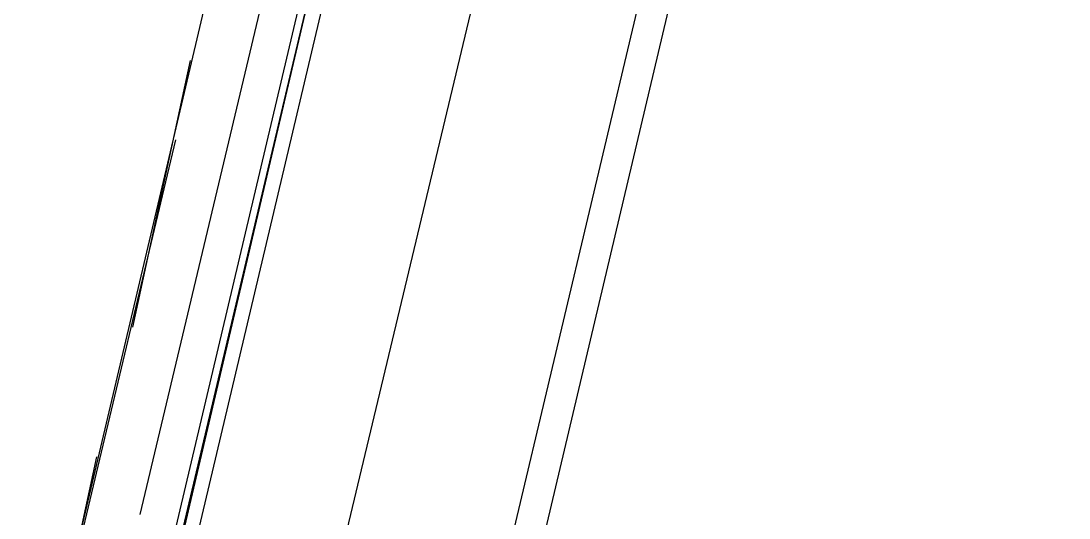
# Model space of a CAD drawing. Header units: feet. Extents: x -84 to 198, y -22 to 181.
# Drawn here: x 117.473 to 119.413, y 76.758 to 77.678 of the extents above; entities that cross this region are included whole.
import ezdxf

# ---------------------------------------------------------------- set-up
doc = ezdxf.new("R2010")
doc.units = ezdxf.units.FT
doc.layers.add('A-LINEA', color=7, linetype='CONTINUOUS')

msp = doc.modelspace()

# ---------------------------------------------------------------- linework, layer by layer
at = {"layer": 'A-LINEA'}
for p, q in [((121.84, 91.1111), (114.56, 60.2978)), ((117.56, 76.6311), (119.2, 83.5778)), ((118.32, 76.4578), (119.96, 83.3911)), ((118.08, 78.3911), (117.6933, 76.7644)), ((117.7867, 77.6044), (117.68, 77.1111)), ((117.24, 75.2711), (117.76, 77.4578)), ((117.6133, 76.8711), (117.5067, 76.3778))]:
    msp.add_line(p, q, dxfattribs=at)
for points in [[(118.0267, 76.5244), (118.4533, 78.3111), (118.8267, 79.8844)], [(118.1867, 78.3644), (117.7867, 76.6711), (117.7733, 76.6711), (117.76, 76.6711), (118.16, 78.3778), (117.76, 76.6844), (117.76, 76.6711), (117.7467, 76.6844), (118.1467, 78.3778)]]:
    msp.add_lwpolyline(points, dxfattribs=at)

doc.saveas('drawing.dxf')
